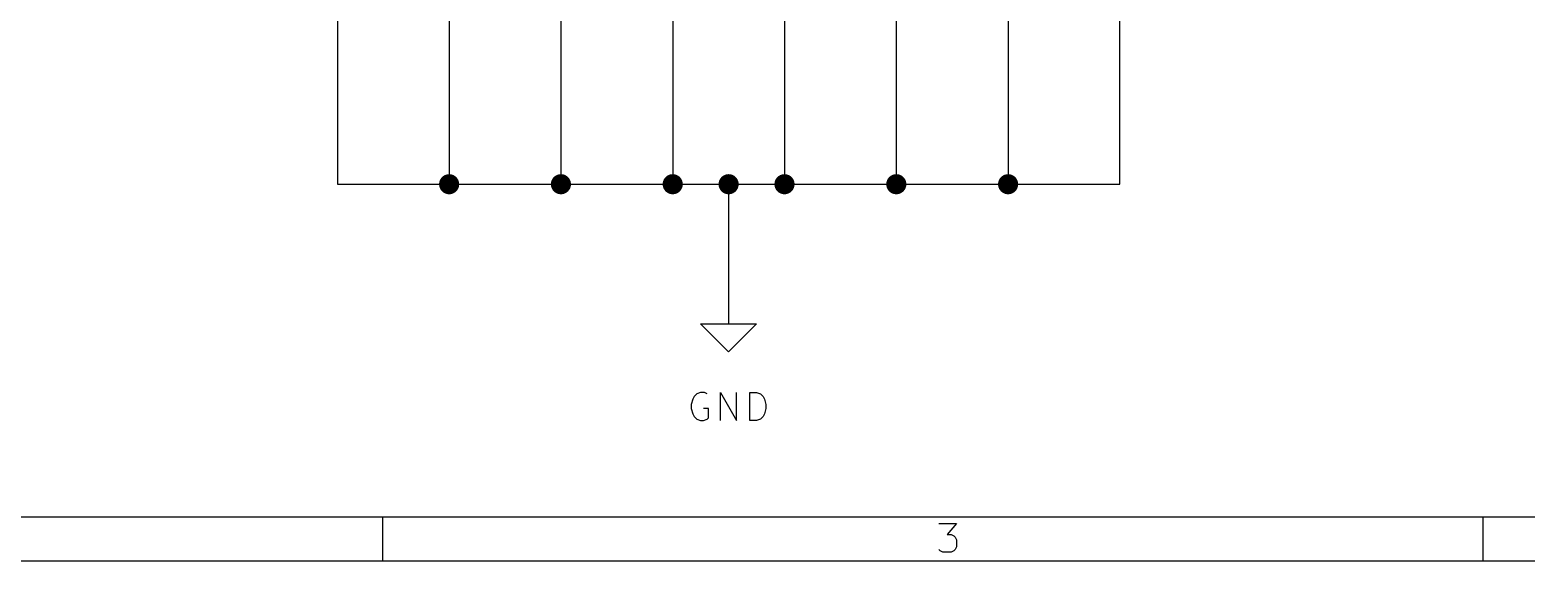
# Model space of a CAD drawing. Extents: x 0.4 to 11.3, y -7.9 to -0.4.
# Drawn here: x 3.7 to 6.377, y -7.874 to -6.924 of the extents above; entities that cross this region are included whole.
import ezdxf

# ---------------------------------------------------------------- set-up
doc = ezdxf.new("R2010")
doc.units = 0
doc.header["$MEASUREMENT"] = 0
for name, color, linetype in [('CYAN2', 4, 'CONTINUOUS'), ('GREEN3', 91, 'CONTINUOUS'), ('RED2', 1, 'CONTINUOUS')]:
    doc.layers.add(name, color=color, linetype=linetype)

msp = doc.modelspace()

# ---------------------------------------------------------------- linework, layer by layer
at = {"layer": 'CYAN2', "linetype": 'CONTINUOUS'}
for p, q in [((4.9, -7.5728), (4.8929, -7.5752)), ((4.9071, -7.5728), (4.9, -7.5728)), ((4.9119, -7.5752), (4.9071, -7.5728)), ((4.9357, -7.6228), (4.9357, -7.5728)), ((4.9357, -7.5728), (4.9643, -7.6228)), ((4.9643, -7.6228), (4.9643, -7.5728)), ((4.9881, -7.6228), (4.9881, -7.5728)), ((4.9881, -7.5728), (5, -7.5728)), ((5, -7.5728), (5.0071, -7.5752)), ((4.8857, -7.5847), (4.8833, -7.5942)), ((4.8833, -7.5942), (4.8833, -7.6014)), ((4.8833, -7.6014), (4.8857, -7.6109)), ((4.8881, -7.5799), (4.8857, -7.5847)), ((4.8929, -7.5752), (4.8881, -7.5799)), ((4.9143, -7.6014), (4.9048, -7.6014)), ((4.9143, -7.618), (4.9143, -7.6014)), ((5.0071, -7.5752), (5.0119, -7.5799)), ((5.0119, -7.5799), (5.0143, -7.5847)), ((5.0143, -7.5847), (5.0167, -7.5942)), ((5.0167, -7.6014), (5.0143, -7.6109)), ((5.0167, -7.5942), (5.0167, -7.6014)), ((4.8857, -7.6109), (4.8881, -7.6157)), ((4.8881, -7.6157), (4.8929, -7.6204)), ((4.8929, -7.6204), (4.9, -7.6228)), ((4.9, -7.6228), (4.9048, -7.6228)), ((4.9048, -7.6228), (4.9119, -7.6204)), ((4.9119, -7.6204), (4.9143, -7.618)), ((5, -7.6228), (4.9881, -7.6228)), ((5.0071, -7.6204), (5, -7.6228)), ((5.0119, -7.6157), (5.0071, -7.6204)), ((5.0143, -7.6109), (5.0119, -7.6157))]:
    msp.add_line(p, q, dxfattribs=at)
at = {"layer": 'GREEN3', "linetype": 'CONTINUOUS'}
for p, q in [((4.25, -6.9), (4.25, -7.2)), ((4.45, -6.9), (4.45, -7.2)), ((4.65, -6.9), (4.65, -7.2)), ((4.85, -6.9), (4.85, -7.2)), ((5.05, -6.9), (5.05, -7.2)), ((5.25, -6.9), (5.25, -7.2)), ((5.45, -6.9), (5.45, -7.2)), ((5.65, -7.2), (5.65, -6.9)), ((4.25, -7.2), (4.45, -7.2)), ((4.45, -7.2), (4.65, -7.2)), ((4.65, -7.2), (4.85, -7.2)), ((4.85, -7.2), (4.95, -7.2)), ((4.95, -7.2), (5.05, -7.2)), ((4.95, -7.2), (4.95, -7.4)), ((5.05, -7.2), (5.25, -7.2)), ((5.25, -7.2), (5.45, -7.2)), ((5.45, -7.2), (5.65, -7.2))]:
    msp.add_line(p, q, dxfattribs=at)
at = {"layer": 'GREEN3', "const_width": 0.018}
for points in [[(4.441, -7.2, 1), (4.459, -7.2, 1)], [(4.641, -7.2, 1), (4.659, -7.2, 1)], [(4.841, -7.2, 1), (4.859, -7.2, 1)], [(4.941, -7.2, 1), (4.959, -7.2, 1)], [(5.041, -7.2, 1), (5.059, -7.2, 1)], [(5.241, -7.2, 1), (5.259, -7.2, 1)], [(5.441, -7.2, 1), (5.459, -7.2, 1)]]:
    msp.add_lwpolyline(points, format="xyb", close=True, dxfattribs=at)
at = {"layer": 'RED2', "linetype": 'CONTINUOUS'}
for p, q in [((4.95, -7.4), (4.95, -7.45)), ((4.95, -7.5), (4.9, -7.45)), ((4.9, -7.45), (4.95, -7.45)), ((4.95, -7.45), (5, -7.45)), ((5, -7.45), (4.95, -7.5)), ((11.2206, -7.7956), (0.4724, -7.7956)), ((4.3307, -7.7956), (4.3307, -7.8743)), ((5.3262, -7.8071), (5.3578, -7.8071)), ((5.3578, -7.8071), (5.3408, -7.8266)), ((6.2992, -7.7956), (6.2992, -7.8743)), ((5.3408, -7.8266), (5.3481, -7.8266)), ((5.3481, -7.8266), (5.353, -7.8291)), ((5.353, -7.8291), (5.3554, -7.8315)), ((5.3554, -7.8315), (5.3578, -7.8364)), ((5.3578, -7.8364), (5.3578, -7.8486)), ((5.3286, -7.8559), (5.3262, -7.8534)), ((5.3335, -7.8583), (5.3286, -7.8559)), ((5.3481, -7.8583), (5.3335, -7.8583)), ((5.353, -7.8559), (5.3481, -7.8583)), ((5.3554, -7.8534), (5.353, -7.8559)), ((5.3578, -7.8486), (5.3554, -7.8534)), ((11.2993, -7.8743), (0.3937, -7.8743))]:
    msp.add_line(p, q, dxfattribs=at)

doc.saveas('drawing.dxf')
